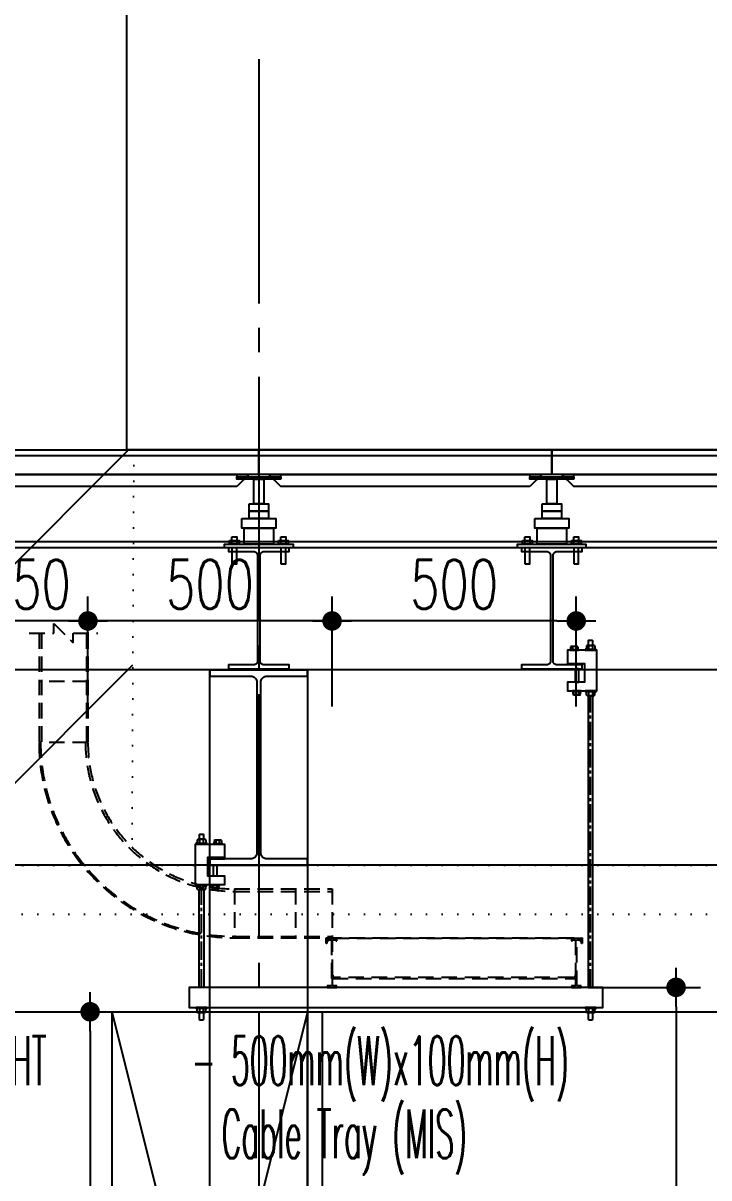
# Model space of a CAD drawing. Header units: millimetres. Extents: x -192235 to 515711, y 45168 to 947868.
# Drawn here: x 124717 to 126122, y 465210 to 467574 of the extents above; entities that cross this region are included whole.
import ezdxf
from ezdxf.enums import TextEntityAlignment as Align

# ---------------------------------------------------------------- set-up
doc = ezdxf.new("R2010")
doc.units = ezdxf.units.MM
doc.header["$LTSCALE"] = 1000
doc.header["$PDMODE"] = 1
for name, pattern in [('CENTER2', [1.125, 0.75, -0.125, 0.125, -0.125]), ('DOT2', [3.175, 0, -3.175]), ('HIDDEN2', [4.7625, 3.175, -1.5875]), ('TPH12-SEC-@20-1$0$CENTERK0', [0.65, 0.5, -0.05, 0.05, -0.05]), ('TPH12-SEC-@20-1$0$CENTERK5', [6.916, 6.667, -0.083, 0.083, -0.083])]:
    doc.linetypes.add(name, pattern=pattern)
for name, color, linetype in [('0-LEVEL LINE', 4, 'DOT2'), ('0-tool', 1, 'Continuous'), ('eq-IT', 140, 'Continuous'), ('Hook-up', 130, 'HIDDEN2'), ('M-DIM', 1, 'Continuous'), ('M-TXT', 3, 'Continuous'), ('SM-SEC-Cm$0$SUPPORT', 2, 'Continuous'), ('SUPPORT', 2, 'Continuous'), ('TPH12-SEC-@20-1$0$H-SIN', 252, 'TPH12-SEC-@20-1$0$CENTERK5'), ('TPH12-SEC-@20-1$0$STEEL-NEDA', 252, 'Continuous'), ('TPH12-SEC-@20-1$0$STEEL2', 252, 'Continuous'), ('TPH12-SEC-@20-1$0$STEEL3', 252, 'Continuous'), ('TPH12-SEC-@20-1$0$SUGATA3', 252, 'Continuous'), ('YCD-Xfa-Sec-24$0$Raised Floor', 1, 'Continuous')]:
    doc.layers.add(name, color=color, linetype=linetype)
doc.styles.add('aa-txt', font='simplex.shx', dxfattribs={"width": 0.7, "bigfont": 'chineset.shx'})
doc.dimstyles.new('50-DIM', dxfattribs={"dimscale": 50, "dimtxt": 2, "dimasz": 0.8, "dimexe": 1, "dimexo": 1, "dimgap": 0.5, "dimtad": 1, "dimdec": 0, "dimdsep": 46, "dimtxsty": 'aa-txt', "dimblk": 'DOT', "dimcen": 5, "dimclrd": 256, "dimclre": 256, "dimclrt": 256, "dimadec": 0, "dimazin": 0, "dimtfac": 1, "dimtdec": 0, "dimtix": 1, "dimtmove": 2, "dimatfit": 3, "dimldrblk": 'DOT', "dimfxl": 1, "dimtolj": 1, "dimtzin": 0, "dimarcsym": 0})

# ---------------------------------------------------------------- blocks, each defined once
blk = doc.blocks.new('TPH12-SEC-@20-1')
at = {"layer": 'DEFPOINTS', "linetype": 'TPH12-SEC-@20-1$0$CENTERK0'}
blk.add_line((125200, 467500), (125200, 462400), dxfattribs=at)
at = {"layer": 'TPH12-SEC-@20-1$0$H-SIN'}
blk.add_line((83854.8, 466700), (201769.6, 466700), dxfattribs=at)
at = {"layer": 'TPH12-SEC-@20-1$0$STEEL-NEDA'}
for points in [[(125262, 466500), (125138, 466500), (125138, 466492), (125189.5, 466492, -0.414214), (125197.5, 466484), (125197.5, 466268, -0.414214), (125189.5, 466260), (125138, 466260), (125138, 466252), (125262, 466252), (125262, 466260), (125210.5, 466260, -0.414214), (125202.5, 466268), (125202.5, 466484, -0.414214), (125210.5, 466492), (125262, 466492)], [(125862, 466500), (125738, 466500), (125738, 466492), (125789.5, 466492, -0.414214), (125797.5, 466484), (125797.5, 466268, -0.414214), (125789.5, 466260), (125738, 466260), (125738, 466252), (125862, 466252), (125862, 466260), (125810.5, 466260, -0.414214), (125802.5, 466268), (125802.5, 466484, -0.414214), (125810.5, 466492), (125862, 466492)]]:
    blk.add_lwpolyline(points, format="xyb", close=True, dxfattribs=at)
at = {"layer": 'TPH12-SEC-@20-1$0$STEEL2'}
blk.add_lwpolyline([(125300, 466250), (125100, 466250), (125100, 466237), (125183, 466237, -0.414214), (125196, 466224), (125196, 465876, -0.414214), (125183, 465863), (125100, 465863), (125100, 465850), (125300, 465850), (125300, 465863), (125217, 465863, -0.414214), (125204, 465876), (125204, 466224, -0.414214), (125217, 466237), (125300, 466237)], format="xyb", close=True, dxfattribs=at)
at = {"layer": 'TPH12-SEC-@20-1$0$STEEL3'}
for p, q in [((130000, 466250), (115000, 466250)), ((130000, 465850), (115000, 465850))]:
    blk.add_line(p, q, dxfattribs=at)
blk.add_lwpolyline([(125300, 463950), (125100, 463950), (125100, 466250), (125300, 466250)], close=True, dxfattribs=at)
at = {"layer": 'TPH12-SEC-@20-1$0$SUGATA3'}
for p, q in [((127000, 466688), (124000, 466688)), ((127000, 466512), (124000, 466512))]:
    blk.add_line(p, q, dxfattribs=at)
blk.add_lwpolyline([(124000, 466700), (127000, 466700), (127000, 466500), (124000, 466500)], close=True, dxfattribs=at)
blk = doc.blocks.new('DOT')
at = {"color": 0}
blk.add_line((-1, 0), (1, 0), dxfattribs=at)
at = {"color": 3, "const_width": 0.5}
blk.add_lwpolyline([(-0.25, 0, 1), (0.25, 0, 1)], format="xyb", close=True, dxfattribs=at)
blk = doc.blocks.new('*D207')
at = {"layer": 'DEFPOINTS', "color": 0, "transparency": 16777216}
for p in [(124629.5, 465550), (124629.5, 463950), (124854.5, 463950)]:
    blk.add_point(p, dxfattribs=at)
at = {"layer": 'M-DIM', "lineweight": -2, "transparency": 16777216}
for p, q in [((124679.5, 465550), (124904.5, 465550)), ((124854.5, 465510), (124854.5, 463990)), ((124679.5, 463950), (124904.5, 463950))]:
    blk.add_line(p, q, dxfattribs=at)
at = {"layer": 'M-DIM', "lineweight": -2, "transparency": 16777216, "xscale": 40, "yscale": 40, "zscale": 40}
for p, rotation in [((124854.5, 465550), 90), ((124854.5, 463950), 270)]:
    blk.add_blockref('DOT', p, dxfattribs=dict(at, rotation=rotation))
at = {"layer": 'M-DIM', "transparency": 16777216, "insert": (124779.5, 464750), "char_height": 100, "attachment_point": 5, "rotation": 90, "style": 'aa-txt'}
blk.add_mtext('\\A1;1600', dxfattribs=at)
blk = doc.blocks.new('_Dot')
at = {"color": 0, "linetype": 'ByBlock', "lineweight": -2}
blk.add_line((-0.5, 0), (-1, 0), dxfattribs=at)
at = {"color": 0, "linetype": 'ByBlock', "const_width": 0.5}
blk.add_lwpolyline([(-0.25, 0, 1), (0.25, 0, 1)], format="xyb", close=True, dxfattribs=at)
blk = doc.blocks.new('Nut-M10')
for p, q in [((-10.9, 1.5), (-10.9, 0.5)), ((-8.7, 2.8), (-10.6, 2)), ((-10.4, 2), (10.4, 2)), ((-10.4, 0), (10.4, 0)), ((-8.7, 9.2), (-8.7, 2.8)), ((6.5, 10), (-6.5, 10)), ((-4.3, 9.2), (-4.3, 2.8)), ((4.3, 2.8), (4.3, 9.2)), ((8.7, 9.2), (8.7, 2.8)), ((8.7, 2.8), (10.6, 2)), ((10.9, 1.5), (10.9, 0.5))]:
    blk.add_line(p, q)
for centre, radius, start, end in [((-10.4, 1.5), 0.5, 90, 180), ((-10.4, 0.5), 0.5, 180, 270), ((-6.5, 6.7), 3.33, 49.441, 130.559), ((-6.5, 5.3), 3.33, 229.441, 310.559), ((0, -2.1), 12.1, 69.065, 110.935), ((0, 14.1), 12.1, 249.065, 290.935), ((6.5, 6.7), 3.33, 49.441, 130.559), ((6.5, 5.3), 3.33, 229.441, 310.559), ((10.4, 1.5), 0.5, 0, 90), ((10.4, 0.5), 0.5, 270, 0)]:
    blk.add_arc(centre, radius, start, end)
blk = doc.blocks.new('Nut-M8')
for p, q in [((-8.9, 1.2), (-8.9, 0.4)), ((-7.5, 2.2), (-8.7, 1.5)), ((-8.5, 1.6), (8.6, 1.6)), ((-8.5, 0), (8.6, 0)), ((-7.5, 7.3), (-7.5, 2.2)), ((5.6, 8), (-5.6, 8)), ((-3.8, 7.3), (-3.8, 2.2)), ((3.8, 2.2), (3.8, 7.3)), ((7.5, 7.3), (7.5, 2.2)), ((7.5, 2.2), (8.7, 1.5)), ((9, 1.2), (9, 0.4))]:
    blk.add_line(p, q)
for centre, radius, start, end in [((-8.5, 1.2), 0.4, 90, 180), ((-8.5, 0.4), 0.4, 180, 270), ((-5.6, 5), 3.03, 51.7868, 128.2132), ((-5.6, 4.6), 3.03, 231.7868, 308.2132), ((0, -3.2), 11.2, 70.3471, 109.6529), ((0, 12.8), 11.2, 250.3471, 289.6529), ((5.6, 5), 3.03, 51.7868, 128.2132), ((5.6, 4.6), 3.03, 231.7868, 308.2132), ((8.6, 1.2), 0.4, 0, 90), ((8.6, 0.4), 0.4, 270, 0)]:
    blk.add_arc(centre, radius, start, end)
blk = doc.blocks.new('HG-S-r')
blk.add_lwpolyline([(0.87, 5), (0.77, 4.9), (0.77, 4), (1.73, 4), (1.73, 4.9), (1.63, 5)], close=True)
blk.add_lwpolyline([(-0.5, 0.3), (0, 0.3), (0, -3.5), (-3.5, -3.5), (-3.5, -5.3), (2.5, -5.3), (2.5, 3), (-3.5, 3), (-3.5, 0.3), (-0.5, 0.3), (-0.5, 0), (-3.5, 0), (-3.5, 0.3)])
at = {"xscale": 0.1, "yscale": 0.1, "zscale": 0.1}
for name, p in [('Nut-M8', (-2.1, 3)), ('Nut-M10', (1.25, 3))]:
    blk.add_blockref(name, p, dxfattribs=at)
at = {"xscale": 0.1, "yscale": 0.1, "zscale": 0.1, "rotation": 180}
for name, p in [('Nut-M8', (-1.55, -5.3)), ('Nut-M10', (1.25, -5.3))]:
    blk.add_blockref(name, p, dxfattribs=at)
blk = doc.blocks.new('HG-S-l')
blk.add_lwpolyline([(-1.63, 5), (-1.73, 4.9), (-1.73, 4), (-0.77, 4), (-0.77, 4.9), (-0.87, 5)], close=True)
blk.add_lwpolyline([(0.5, 0.3), (0, 0.3), (0, -3.5), (3.5, -3.5), (3.5, -5.3), (-2.5, -5.3), (-2.5, 3), (3.5, 3), (3.5, 0.3), (0.5, 0.3), (0.5, 0), (3.5, 0), (3.5, 0.3)])
at = {"xscale": 0.1, "yscale": 0.1, "zscale": 0.1}
for name, p in [('Nut-M10', (-1.25, 3)), ('Nut-M8', (2.1, 3))]:
    blk.add_blockref(name, p, dxfattribs=at)
at = {"xscale": 0.1, "yscale": 0.1, "zscale": 0.1, "rotation": 180}
for name, p in [('Nut-M10', (-1.25, -5.3)), ('Nut-M8', (1.55, -5.3))]:
    blk.add_blockref(name, p, dxfattribs=at)
blk = doc.blocks.new('*D231')
at = {"layer": 'DEFPOINTS', "color": 0, "transparency": 16777216}
for p in [(125350, 466350), (125350, 466125), (125850, 466125)]:
    blk.add_point(p, dxfattribs=at)
at = {"layer": 'M-DIM', "lineweight": -2, "transparency": 16777216}
for p, q in [((125350, 466175), (125350, 466400)), ((125850, 466175), (125850, 466400)), ((125810, 466350), (125390, 466350))]:
    blk.add_line(p, q, dxfattribs=at)
at = {"layer": 'M-DIM', "lineweight": -2, "transparency": 16777216, "xscale": 40, "yscale": 40, "zscale": 40, "rotation": 180}
blk.add_blockref('DOT', (125350, 466350), dxfattribs=at)
at = {"layer": 'M-DIM', "lineweight": -2, "transparency": 16777216, "xscale": 40, "yscale": 40, "zscale": 40}
blk.add_blockref('DOT', (125850, 466350), dxfattribs=at)
at = {"layer": 'M-DIM', "transparency": 16777216, "insert": (125600, 466425), "char_height": 100, "attachment_point": 5, "style": 'aa-txt'}
blk.add_mtext('\\A1;500', dxfattribs=at)
blk = doc.blocks.new('*D232')
at = {"layer": 'DEFPOINTS', "color": 0, "transparency": 16777216}
for p in [(125829.5, 465600), (125829.5, 463950), (126054.5, 463950)]:
    blk.add_point(p, dxfattribs=at)
at = {"layer": 'M-DIM', "lineweight": -2, "transparency": 16777216}
for p, q in [((125879.5, 465600), (126104.5, 465600)), ((126054.5, 465560), (126054.5, 463990)), ((125879.5, 463950), (126104.5, 463950))]:
    blk.add_line(p, q, dxfattribs=at)
at = {"layer": 'M-DIM', "lineweight": -2, "transparency": 16777216, "xscale": 40, "yscale": 40, "zscale": 40}
for p, rotation in [((126054.5, 465600), 90), ((126054.5, 463950), 270)]:
    blk.add_blockref('DOT', p, dxfattribs=dict(at, rotation=rotation))
at = {"layer": 'M-DIM', "transparency": 16777216, "insert": (125979.5, 464775), "char_height": 100, "attachment_point": 5, "rotation": 90, "style": 'aa-txt'}
blk.add_mtext('\\A1;1650', dxfattribs=at)
blk = doc.blocks.new('*D233')
at = {"layer": 'DEFPOINTS', "color": 0, "transparency": 16777216}
for p in [(124850, 466350), (124850, 466125), (125350, 466125)]:
    blk.add_point(p, dxfattribs=at)
at = {"layer": 'M-DIM', "lineweight": -2, "transparency": 16777216}
for p, q in [((124850, 466175), (124850, 466400)), ((125350, 466175), (125350, 466400)), ((125310, 466350), (124890, 466350))]:
    blk.add_line(p, q, dxfattribs=at)
at = {"layer": 'M-DIM', "lineweight": -2, "transparency": 16777216, "xscale": 40, "yscale": 40, "zscale": 40, "rotation": 180}
blk.add_blockref('DOT', (124850, 466350), dxfattribs=at)
at = {"layer": 'M-DIM', "lineweight": -2, "transparency": 16777216, "xscale": 40, "yscale": 40, "zscale": 40}
blk.add_blockref('DOT', (125350, 466350), dxfattribs=at)
at = {"layer": 'M-DIM', "transparency": 16777216, "insert": (125100, 466425), "char_height": 100, "attachment_point": 5, "style": 'aa-txt'}
blk.add_mtext('\\A1;500', dxfattribs=at)
blk = doc.blocks.new('*D234')
at = {"layer": 'DEFPOINTS', "color": 0, "transparency": 16777216}
for p in [(124600, 466350), (124600, 466125), (124850, 466125)]:
    blk.add_point(p, dxfattribs=at)
at = {"layer": 'M-DIM', "lineweight": -2, "transparency": 16777216}
for p, q in [((124600, 466175), (124600, 466400)), ((124850, 466175), (124850, 466400)), ((124810, 466350), (124640, 466350))]:
    blk.add_line(p, q, dxfattribs=at)
at = {"layer": 'M-DIM', "lineweight": -2, "transparency": 16777216, "xscale": 40, "yscale": 40, "zscale": 40, "rotation": 180}
blk.add_blockref('DOT', (124600, 466350), dxfattribs=at)
at = {"layer": 'M-DIM', "lineweight": -2, "transparency": 16777216, "xscale": 40, "yscale": 40, "zscale": 40}
blk.add_blockref('DOT', (124850, 466350), dxfattribs=at)
at = {"layer": 'M-DIM', "transparency": 16777216, "insert": (124725, 466425), "char_height": 100, "attachment_point": 5, "style": 'aa-txt'}
blk.add_mtext('\\A1;250', dxfattribs=at)
blk = doc.blocks.new('IT-L25-s')
at = {"layer": 'eq-IT'}
for p, q in [((30, 1600), (30, 0)), ((870, 1600), (870, 0)), ((-30, 830), (-30, 955)), ((-20, 830), (-20, 955)), ((0, 952.5), (-20, 952.5)), ((0, 947.5), (-20, 947.5)), ((900, 952.5), (920, 952.5)), ((900, 947.5), (920, 947.5)), ((920, 830), (920, 955)), ((930, 830), (930, 955))]:
    blk.add_line(p, q, dxfattribs=at)
blk.add_lwpolyline([(0, 1600), (900, 1600), (900, 0), (0, 0)], close=True, dxfattribs=at)
for centre, start, end in [((-25, 955), 0, 180), ((925, 955), 0, 180), ((-25, 830), 180, 0), ((925, 830), 180, 0)]:
    blk.add_arc(centre, 5, start, end, dxfattribs=at)
at = {"layer": 'eq-IT', "style": 'aa-txt', "width": 0.55}
blk.add_text('IT Rack', height=200, dxfattribs=at).set_placement((450, 420), align=Align.CENTER)
blk = doc.blocks.new('YCD-Xfa-Sec-24')
at = {"layer": 'YCD-Xfa-Sec-24$0$Raised Floor'}
for points in [[(584200, 396700), (583600, 396700), (583600, 396650), (584200, 396650)], [(584800, 396700), (584200, 396700), (584200, 396650), (584800, 396650)], [(585400, 396700), (584800, 396700), (584800, 396650), (585400, 396650)], [(583645, 396625), (584155, 396625), (584180, 396650), (583620, 396650)], [(584155, 396650), (584245, 396650), (584245, 396645), (584155, 396645)], [(584155, 396640), (584245, 396640), (584245, 396645), (584155, 396645)], [(584210.5, 396640), (584189.5, 396640), (584189.5, 396590), (584210.5, 396590)], [(584245, 396625), (584755, 396625), (584780, 396650), (584220, 396650)], [(584755, 396650), (584845, 396650), (584845, 396645), (584755, 396645)], [(584755, 396640), (584845, 396640), (584845, 396645), (584755, 396645)], [(584810.5, 396640), (584789.5, 396640), (584789.5, 396590), (584810.5, 396590)], [(584845, 396625), (585355, 396625), (585380, 396650), (584820, 396650)], [(584220, 396590), (584180, 396590), (584180, 396575), (584220, 396575)], [(584220, 396575), (584180, 396575), (584180, 396560), (584220, 396560)], [(584820, 396590), (584780, 396590), (584780, 396575), (584820, 396575)], [(584820, 396575), (584780, 396575), (584780, 396560), (584820, 396560)], [(584235, 396560), (584165, 396560), (584165, 396540), (584235, 396540)], [(584835, 396560), (584765, 396560), (584765, 396540), (584835, 396540)], [(584155, 396522), (584145, 396522), (584145, 396507), (584155, 396507)], [(584230, 396540), (584170, 396540), (584170, 396507), (584230, 396507)], [(584255, 396522), (584245, 396522), (584245, 396507), (584255, 396507)], [(584755, 396522), (584745, 396522), (584745, 396507), (584755, 396507)], [(584830, 396540), (584770, 396540), (584770, 396507), (584830, 396507)], [(584855, 396522), (584845, 396522), (584845, 396507), (584855, 396507)], [(584130, 396500), (584270, 396500), (584270, 396507), (584130, 396507)], [(584160, 396515), (584140, 396515), (584140, 396507), (584160, 396507)], [(584155, 396467), (584145, 396467), (584145, 396500), (584155, 396500)], [(584260, 396515), (584240, 396515), (584240, 396507), (584260, 396507)], [(584255, 396467), (584245, 396467), (584245, 396500), (584255, 396500)], [(584730, 396500), (584870, 396500), (584870, 396507), (584730, 396507)], [(584760, 396515), (584740, 396515), (584740, 396507), (584760, 396507)], [(584755, 396467), (584745, 396467), (584745, 396500), (584755, 396500)], [(584860, 396515), (584840, 396515), (584840, 396507), (584860, 396507)], [(584855, 396467), (584845, 396467), (584845, 396500), (584855, 396500)]]:
    blk.add_lwpolyline(points, close=True, dxfattribs=at)

msp = doc.modelspace()

# ---------------------------------------------------------------- block references
msp.add_blockref('TPH12-SEC-@20-1', (0, 0))

# ---------------------------------------------------------------- next in the draw order: hatches: boundary and pattern name
at = {"layer": '0-LEVEL LINE', "ltscale": 0.01}
h = msp.add_hatch(dxfattribs=at)
h.set_pattern_fill('ANSI31', color=256, scale=100)
h.set_pattern_definition([(45, (14749.02, -6e-11), (-224.5064, 224.5064), [])])
h.paths.add_polyline_path([(122745.91082, 466700), (124944.01829, 466700), (124940.19665, 465850), (122742.08918, 465850)])

# ---------------------------------------------------------------- next in the draw order: linework, layer by layer
for p, q in [((100000, 465850), (190000, 465850)), ((100000, 465750), (190000, 465750)), ((100000, 465550), (190000, 465550))]:
    msp.add_line(p, q, dxfattribs=at)
msp.add_lwpolyline([(122745.91082, 466700), (124944.01829, 466700), (124940.19665, 465850), (122742.08918, 465850)], close=True, dxfattribs=at)
at = {"layer": '0-tool'}
msp.add_lwpolyline([(124930, 469500), (128050, 469500), (128050, 466700), (124930, 466700)], close=True, dxfattribs=at)
at = {"layer": 'eq-IT'}
msp.add_lwpolyline([(125300, 465550), (124900, 463950), (125300, 463950), (124900, 465550), (125300, 465550), (125300, 463950), (124900, 463950), (124900, 465550)], dxfattribs=at)
at = {"layer": 'Hook-up', "ltscale": 0.01}
for p, q in [((124750, 466325), (124750, 466101.4)), ((124755, 466325), (124755, 466101.4)), ((124847, 466325), (124847, 466101.4)), ((124850, 466325), (124850, 466101.4)), ((124850, 466226.4), (124750, 466226.4)), ((124850, 466101.4), (124750, 466101.4)), ((125150, 465801.4), (125350, 465801.4)), ((125150, 465801.4), (125150, 465701.4)), ((125150, 465796.4), (125350, 465796.4)), ((125275, 465801.4), (125275, 465701.4)), ((125350, 465801.4), (125350, 465701.4)), ((125150, 465704.4), (125350, 465704.4)), ((125150, 465701.4), (125350, 465701.4))]:
    msp.add_line(p, q, dxfattribs=at)
msp.add_lwpolyline([(124730, 466325), (124780, 466325), (124780, 466345), (124820, 466305), (124820, 466325), (124870, 466325)], dxfattribs=at)
msp.add_lwpolyline([(125339, 465700), (125339, 465690), (125337.6, 465690), (125337.6, 465701.4), (125862.4, 465701.4), (125862.4, 465690), (125861, 465690), (125861, 465700)], close=True, dxfattribs=at)
msp.add_lwpolyline([(125351.2, 465618.4), (125848.8, 465618.4), (125848.8, 465603), (125840, 465603), (125840, 465600), (125860, 465600), (125860, 465603), (125851.2, 465603), (125851.2, 465697.6), (125856.6, 465697.6, -0.4142135624), (125857.6, 465696.6), (125857.6, 465695), (125860, 465695), (125860, 465696.6, 0.4142135624), (125856.6, 465700), (125843.4, 465700, 0.4142135624), (125840, 465696.6), (125840, 465695), (125842.4, 465695), (125842.4, 465696.6, -0.4142135624), (125843.4, 465697.6), (125848.8, 465697.6), (125848.8, 465625.4, -0.4142135624), (125843.8, 465620.4), (125356.2, 465620.4, -0.4142135624), (125351.2, 465625.4), (125351.2, 465697.6), (125356.6, 465697.6, -0.4142135624), (125357.6, 465696.6), (125357.6, 465695), (125360, 465695), (125360, 465696.6, 0.4142135624), (125356.6, 465700), (125343.4, 465700, 0.4142135624), (125340, 465696.6), (125340, 465695), (125342.4, 465695), (125342.4, 465696.6, -0.4142135624), (125343.4, 465697.6), (125348.8, 465697.6), (125348.8, 465603), (125340, 465603), (125340, 465600), (125360, 465600), (125360, 465603), (125351.2, 465603)], format="xyb", close=True, dxfattribs=at)
for radius in [400, 397, 305, 300]:
    msp.add_arc((125150, 466101.4), radius, 180, 270, dxfattribs=at)
at = {"layer": 'SM-SEC-Cm$0$SUPPORT'}
for points in [[(125874.7375, 465600), (125884.2625, 465600), (125884.2625, 466197), (125874.7375, 466197)], [(125087.2625, 465600), (125077.7375, 465600), (125077.7375, 465800), (125087.2625, 465800)]]:
    msp.add_lwpolyline(points, close=True, dxfattribs=at)
at = {"layer": 'SUPPORT', "linetype": 'CENTER2', "ltscale": 0.05}
for p, q in [((125879.5, 465600), (125879.5, 466197)), ((125082.5, 465600), (125082.5, 465800))]:
    msp.add_line(p, q, dxfattribs=at)
at = {"layer": 'SUPPORT'}
for points in [[(125848.53025, 466252), (125847.53025, 466251), (125847.53025, 466225), (125855.46975, 466225), (125855.46975, 466251), (125854.46975, 466252)], [(125107.53025, 465850), (125106.53025, 465849), (125106.53025, 465828), (125114.46975, 465828), (125114.46975, 465849), (125113.46975, 465850)], [(125904.5, 465600), (125057.5, 465600), (125057.5, 465558.725), (125904.5, 465558.725)], [(125086.2625, 465533.725), (125087.2625, 465534.725), (125087.2625, 465548.725), (125077.7375, 465548.725), (125077.7375, 465534.725), (125078.7375, 465533.725)], [(125883.2625, 465533.725), (125884.2625, 465534.725), (125884.2625, 465548.725), (125874.7375, 465548.725), (125874.7375, 465534.725), (125875.7375, 465533.725)]]:
    msp.add_lwpolyline(points, close=True, dxfattribs=at)

# ---------------------------------------------------------------- next in the draw order: block references
at = {"xscale": -1}
msp.add_blockref('YCD-Xfa-Sec-24', (710000, 70000), dxfattribs=at)
at = {"layer": 'eq-IT'}
msp.add_blockref('IT-L25-s', (125300, 463950), dxfattribs=at)
at = {"layer": 'SUPPORT', "xscale": 10, "yscale": 10, "zscale": 10}
for name, p in [('HG-S-r', (125867, 466260)), ('HG-S-l', (125095, 465863))]:
    msp.add_blockref(name, p, dxfattribs=at)
at = {"layer": 'SUPPORT', "rotation": 180}
for p in [(125082.5, 465558.725), (125879.5, 465558.725)]:
    msp.add_blockref('Nut-M10', p, dxfattribs=at)

# ---------------------------------------------------------------- next in the draw order: texts
at = {"layer": 'M-TXT', "style": 'aa-txt', "width": 0.45}
for s, p in [('- FROM LEFT TO RIGHT', (124050, 465450)), ('- 500mm(W)x100mm(H)', (125062, 465450)), ('  Cable Tray (MIS)', (125062, 465300))]:
    msp.add_text(s, height=100, dxfattribs=at).set_placement(p, align=Align.MIDDLE_LEFT)

# ---------------------------------------------------------------- next in the draw order: dimensions: what is measured, and where the dimension line sits
at = {"layer": 'M-DIM'}
for base, p1, p2, picture, middle in [((124600, 466350), (124850, 466125), (124600, 466125), '*D234', (124725, 466425)), ((124850, 466350), (125350, 466125), (124850, 466125), '*D233', (125100, 466425)), ((125350, 466350), (125850, 466125), (125350, 466125), '*D231', (125600, 466425))]:
    dim = msp.add_linear_dim(base=base, p1=p1, p2=p2, dimstyle='50-DIM', dxfattribs=at)
    dim.commit()
    dim.dimension.update_dxf_attribs({"geometry": picture, "text_midpoint": middle})
for base, p1, p2, picture, middle in [((126054.5, 463950), (125829.5, 465600), (125829.5, 463950), '*D232', (125979.5, 464775)), ((124854.5, 463950), (124629.5, 465550), (124629.5, 463950), '*D207', (124779.5, 464750))]:
    dim = msp.add_linear_dim(base=base, p1=p1, p2=p2, angle=90, dimstyle='50-DIM', dxfattribs=at)
    dim.commit()
    dim.dimension.update_dxf_attribs({"geometry": picture, "text_midpoint": middle})

doc.saveas('drawing.dxf')
